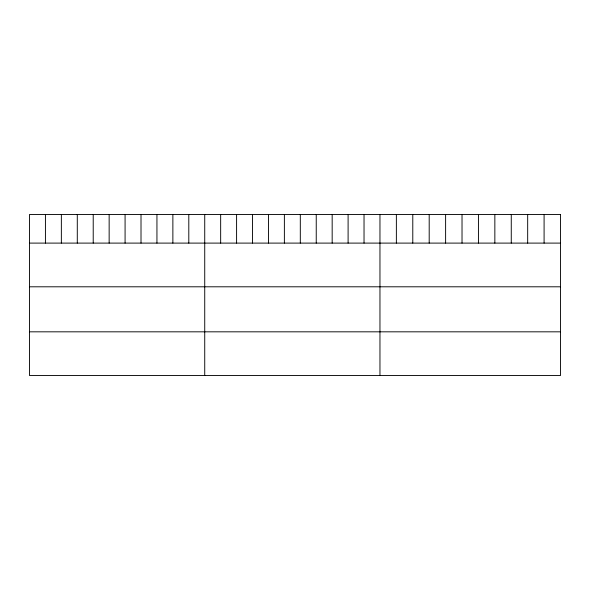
<?xml version="1.0" encoding="UTF-8"?>
<svg xmlns="http://www.w3.org/2000/svg" width="590" height="590" viewBox="0 0 590 590"><rect width="100%" height="100%" fill="white"/><g stroke="black" fill="none" stroke-linecap="round" stroke-linejoin="round"><path stroke-width="0.89" d="M29.5 243.102L560.5 243.102M29.5 286.799L560.5 286.799M29.5 331.823L560.5 331.823M544.091 214.48L544.091 243.102M527.674 214.48L527.674 243.102M511.265 214.48L511.265 243.102M494.848 214.48L494.848 243.102M478.438 214.48L478.438 243.102M462.022 214.48L462.022 243.102M445.612 214.48L445.612 243.102M429.196 214.48L429.196 243.102M412.786 214.48L412.786 243.102M396.369 214.48L396.369 243.102M379.96 214.48L379.96 375.52M364.03 214.48L364.03 243.102M348.1 214.48L348.1 243.102M332.17 214.48L332.17 243.102M316.24 214.48L316.24 243.102M300.31 214.48L300.31 243.102M284.38 214.48L284.38 243.102M268.45 214.48L268.45 243.102M252.52 214.48L252.52 243.102M236.59 214.48L236.59 243.102M220.66 214.48L220.66 243.102M204.73 214.48L204.73 375.52M188.8 214.48L188.8 243.102M172.87 214.48L172.87 243.102M156.94 214.48L156.94 243.102M141.01 214.48L141.01 243.102M125.08 214.48L125.08 243.102M109.15 214.48L109.15 243.102M93.22 214.48L93.22 243.102M77.29 214.48L77.29 243.102M61.36 214.48L61.36 243.102M45.43 214.48L45.43 243.102M560.5 214.48L29.5 214.48L29.5 375.52L560.5 375.52L560.5 214.48"/></g></svg>
